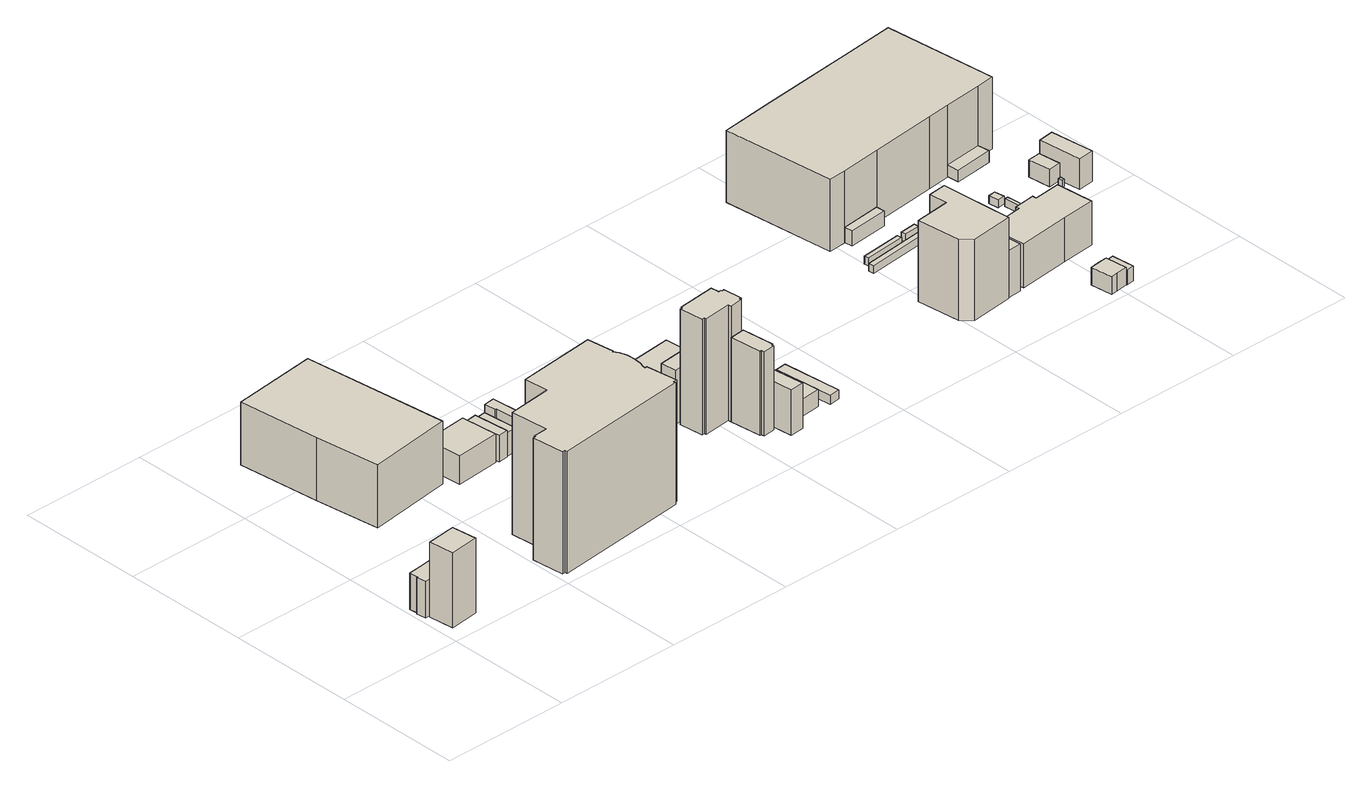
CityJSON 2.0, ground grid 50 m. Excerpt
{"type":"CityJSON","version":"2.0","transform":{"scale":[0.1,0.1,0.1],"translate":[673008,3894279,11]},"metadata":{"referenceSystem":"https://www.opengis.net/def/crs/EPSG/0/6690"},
"CityObjects":{
"building1":{"type":"Building","attributes":{"class":"3002","usage":"414","measuredHeight":29.1,"storeysAboveGround":10,"BuildingDetailAttribute.totalFloorArea":1156.17,"BuildingDetailAttribute.buildingFootprintArea":115.62,"BuildingDetailAttribute.buildingRoofEdgeArea":115.62,"BuildingDetailAttribute.urbanPlanType":"21","BuildingDetailAttribute.landUseType":"211","BuildingDetailAttribute.surveyYear":2021,"BuildingIDAttribute.prefecture":"23","BuildingIDAttribute.city":"23106"},"address":[{"country":"日本","locality":"愛知県名古屋市"}],"geometry":[{"type":"Solid","lod":"1","boundaries":[[[[0,1,2,3]],[[2,4,5,3]],[[1,6,4,2]],[[0,7,6,1]],[[3,5,7,0]],[[4,6,7,5]]]]}]},
"building2":{"type":"Building","attributes":{"class":"3002","usage":"401","measuredHeight":29.2,"storeysAboveGround":4,"BuildingDetailAttribute.totalFloorArea":385.16,"BuildingDetailAttribute.buildingFootprintArea":96.29,"BuildingDetailAttribute.buildingRoofEdgeArea":96.29,"BuildingDetailAttribute.urbanPlanType":"21","BuildingDetailAttribute.landUseType":"212","BuildingDetailAttribute.surveyYear":2021,"BuildingIDAttribute.prefecture":"23","BuildingIDAttribute.city":"23106"},"address":[{"country":"日本","locality":"愛知県名古屋市"}],"geometry":[{"type":"Solid","lod":"1","boundaries":[[[[8,9,10,11,12,13,14,15]],[[14,16,17,15]],[[13,18,16,14]],[[12,19,18,13]],[[11,20,19,12]],[[10,21,20,11]],[[9,22,21,10]],[[8,23,22,9]],[[15,17,23,8]],[[16,18,19,20,21,22,23,17]]]]}]},
"building3":{"type":"Building","attributes":{"class":"3002","usage":"401","measuredHeight":27.4,"storeysAboveGround":5,"BuildingDetailAttribute.totalFloorArea":9780.55,"BuildingDetailAttribute.buildingFootprintArea":1956.11,"BuildingDetailAttribute.buildingRoofEdgeArea":1956.11,"BuildingDetailAttribute.urbanPlanType":"21","BuildingDetailAttribute.landUseType":"212","BuildingDetailAttribute.surveyYear":2021,"BuildingIDAttribute.prefecture":"23","BuildingIDAttribute.city":"23106"},"address":[{"country":"日本","locality":"愛知県名古屋市"}],"geometry":[{"type":"Solid","lod":"1","boundaries":[[[[24,25,26,27,28,29]],[[28,30,31,29]],[[27,32,30,28]],[[26,33,32,27]],[[25,34,33,26]],[[24,35,34,25]],[[29,31,35,24]],[[30,32,33,34,35,31]]]]}]},
"building4":{"type":"Building","attributes":{"class":"3002","usage":"403","measuredHeight":66.4,"storeysAboveGround":12,"BuildingDetailAttribute.totalFloorArea":21820.91,"BuildingDetailAttribute.buildingFootprintArea":1818.41,"BuildingDetailAttribute.buildingRoofEdgeArea":1818.41,"BuildingDetailAttribute.urbanPlanType":"21","BuildingDetailAttribute.landUseType":"212","BuildingDetailAttribute.surveyYear":2021,"BuildingIDAttribute.prefecture":"23","BuildingIDAttribute.city":"23106"},"address":[{"country":"日本","locality":"愛知県名古屋市"}],"geometry":[{"type":"Solid","lod":"1","boundaries":[[[[36,37,38,39,40,41,42,43,44,45,46,47,48,49,50,51,52,53,54,55,56,57,58]],[[57,59,60,58]],[[56,61,59,57]],[[55,62,61,56]],[[54,63,62,55]],[[53,64,63,54]],[[52,65,64,53]],[[51,66,65,52]],[[50,67,66,51]],[[49,68,67,50]],[[48,69,68,49]],[[47,70,69,48]],[[46,71,70,47]],[[45,72,71,46]],[[44,73,72,45]],[[43,74,73,44]],[[42,75,74,43]],[[41,76,75,42]],[[40,77,76,41]],[[39,78,77,40]],[[38,79,78,39]],[[37,80,79,38]],[[36,81,80,37]],[[58,60,81,36]],[[59,61,62,63,64,65,66,67,68,69,70,71,72,73,74,75,76,77,78,79,80,81,60]]]]}]},
"building5":{"type":"Building","attributes":{"class":"3002","usage":"401","measuredHeight":12.2,"storeysAboveGround":3,"BuildingDetailAttribute.totalFloorArea":750.66,"BuildingDetailAttribute.buildingFootprintArea":250.22,"BuildingDetailAttribute.buildingRoofEdgeArea":250.22,"BuildingDetailAttribute.urbanPlanType":"21","BuildingDetailAttribute.landUseType":"212","BuildingDetailAttribute.surveyYear":2021,"BuildingIDAttribute.prefecture":"23","BuildingIDAttribute.city":"23106"},"address":[{"country":"日本","locality":"愛知県名古屋市"}],"geometry":[{"type":"Solid","lod":"1","boundaries":[[[[82,83,84,85]],[[84,86,87,85]],[[83,88,86,84]],[[82,89,88,83]],[[85,87,89,82]],[[86,88,89,87]]]]}]},
"building6":{"type":"Building","attributes":{"class":"9999","usage":"413","measuredHeight":13.2,"storeysAboveGround":3,"BuildingDetailAttribute.totalFloorArea":163.68,"BuildingDetailAttribute.buildingFootprintArea":54.56,"BuildingDetailAttribute.buildingRoofEdgeArea":54.56,"BuildingDetailAttribute.urbanPlanType":"21","BuildingDetailAttribute.landUseType":"212","BuildingDetailAttribute.surveyYear":2021,"BuildingIDAttribute.prefecture":"23","BuildingIDAttribute.city":"23106"},"address":[{"country":"日本","locality":"愛知県名古屋市"}],"geometry":[{"type":"Solid","lod":"1","boundaries":[[[[90,91,92,93]],[[92,94,95,93]],[[91,96,94,92]],[[90,97,96,91]],[[93,95,97,90]],[[94,96,97,95]]]]}]},
"building7":{"type":"Building","attributes":{"class":"3002","usage":"401","measuredHeight":11.2,"storeysAboveGround":3,"BuildingDetailAttribute.totalFloorArea":154.67,"BuildingDetailAttribute.buildingFootprintArea":51.56,"BuildingDetailAttribute.buildingRoofEdgeArea":51.56,"BuildingDetailAttribute.urbanPlanType":"21","BuildingDetailAttribute.landUseType":"212","BuildingDetailAttribute.surveyYear":2021,"BuildingIDAttribute.prefecture":"23","BuildingIDAttribute.city":"23106"},"address":[{"country":"日本","locality":"愛知県名古屋市"}],"geometry":[{"type":"Solid","lod":"1","boundaries":[[[[98,99,100,101]],[[100,102,103,101]],[[99,104,102,100]],[[98,105,104,99]],[[101,103,105,98]],[[102,104,105,103]]]]}]},
"building8":{"type":"Building","attributes":{"class":"3001","usage":"412","measuredHeight":12.2,"storeysAboveGround":4,"BuildingDetailAttribute.totalFloorArea":213.86,"BuildingDetailAttribute.buildingFootprintArea":53.47,"BuildingDetailAttribute.buildingRoofEdgeArea":53.47,"BuildingDetailAttribute.urbanPlanType":"21","BuildingDetailAttribute.landUseType":"211","BuildingDetailAttribute.surveyYear":2021,"BuildingIDAttribute.prefecture":"23","BuildingIDAttribute.city":"23106"},"address":[{"country":"日本","locality":"愛知県名古屋市中区丸の内二丁目４０３－１"}],"geometry":[{"type":"Solid","lod":"1","boundaries":[[[[106,107,108,109,110,111,112,113]],[[112,114,115,113]],[[111,116,114,112]],[[110,117,116,111]],[[109,118,117,110]],[[108,119,118,109]],[[107,120,119,108]],[[106,121,120,107]],[[113,115,121,106]],[[114,116,117,118,119,120,121,115]]]]}]},
"building9":{"type":"Building","attributes":{"class":"3002","usage":"412","measuredHeight":44.9,"storeysAboveGround":15,"BuildingDetailAttribute.totalFloorArea":2887.62,"BuildingDetailAttribute.buildingFootprintArea":192.51,"BuildingDetailAttribute.buildingRoofEdgeArea":192.51,"BuildingDetailAttribute.urbanPlanType":"21","BuildingDetailAttribute.landUseType":"211","BuildingDetailAttribute.surveyYear":2021,"BuildingIDAttribute.prefecture":"23","BuildingIDAttribute.city":"23106"},"address":[{"country":"日本","locality":"愛知県名古屋市中区丸の内三丁目１０７"}],"geometry":[{"type":"Solid","lod":"1","boundaries":[[[[122,123,124,125,126,127,128,129,130,131,132,133,134,135,136,137]],[[136,138,139,137]],[[135,140,138,136]],[[134,141,140,135]],[[133,142,141,134]],[[132,143,142,133]],[[131,144,143,132]],[[130,145,144,131]],[[129,146,145,130]],[[128,147,146,129]],[[127,148,147,128]],[[126,149,148,127]],[[125,150,149,126]],[[124,151,150,125]],[[123,152,151,124]],[[122,153,152,123]],[[137,139,153,122]],[[138,140,141,142,143,144,145,146,147,148,149,150,151,152,153,139]]]]}]},
"building10":{"type":"Building","attributes":{"class":"3002","usage":"414","measuredHeight":44.9,"storeysAboveGround":7,"BuildingDetailAttribute.totalFloorArea":904.98,"BuildingDetailAttribute.buildingFootprintArea":129.28,"BuildingDetailAttribute.buildingRoofEdgeArea":129.28,"BuildingDetailAttribute.urbanPlanType":"21","BuildingDetailAttribute.landUseType":"211","BuildingDetailAttribute.surveyYear":2021,"BuildingIDAttribute.prefecture":"23","BuildingIDAttribute.city":"23106"},"address":[{"country":"日本","locality":"愛知県名古屋市"}],"geometry":[{"type":"Solid","lod":"1","boundaries":[[[[154,155,156,157]],[[156,158,159,157]],[[155,160,158,156]],[[154,161,160,155]],[[157,159,161,154]],[[158,160,161,159]]]]}]},
"building11":{"type":"Building","attributes":{"class":"3002","usage":"401","measuredHeight":23.9,"storeysAboveGround":4,"BuildingDetailAttribute.totalFloorArea":870.95,"BuildingDetailAttribute.buildingFootprintArea":217.74,"BuildingDetailAttribute.buildingRoofEdgeArea":217.74,"BuildingDetailAttribute.urbanPlanType":"21","BuildingDetailAttribute.landUseType":"212","BuildingDetailAttribute.surveyYear":2021,"BuildingIDAttribute.prefecture":"23","BuildingIDAttribute.city":"23106"},"address":[{"country":"日本","locality":"愛知県名古屋市"}],"geometry":[{"type":"Solid","lod":"1","boundaries":[[[[162,163,164,165]],[[164,166,167,165]],[[163,168,166,164]],[[162,169,168,163]],[[165,167,169,162]],[[166,168,169,167]]]]}]},
"building12":{"type":"Building","attributes":{"class":"3002","usage":"412","measuredHeight":38.7,"storeysAboveGround":15,"BuildingDetailAttribute.totalFloorArea":1209.67,"BuildingDetailAttribute.buildingFootprintArea":80.64,"BuildingDetailAttribute.buildingRoofEdgeArea":80.64,"BuildingDetailAttribute.urbanPlanType":"21","BuildingDetailAttribute.landUseType":"211","BuildingDetailAttribute.surveyYear":2021,"BuildingIDAttribute.prefecture":"23","BuildingIDAttribute.city":"23106"},"address":[{"country":"日本","locality":"愛知県名古屋市"}],"geometry":[{"type":"Solid","lod":"1","boundaries":[[[[170,171,172,173,174,175,176,177]],[[176,178,179,177]],[[175,180,178,176]],[[174,181,180,175]],[[173,182,181,174]],[[172,183,182,173]],[[171,184,183,172]],[[170,185,184,171]],[[177,179,185,170]],[[178,180,181,182,183,184,185,179]]]]}]},
"building13":{"type":"Building","attributes":{"class":"3002","usage":"401","measuredHeight":21.7,"storeysAboveGround":5,"BuildingDetailAttribute.totalFloorArea":681.32,"BuildingDetailAttribute.buildingFootprintArea":136.26,"BuildingDetailAttribute.buildingRoofEdgeArea":136.26,"BuildingDetailAttribute.urbanPlanType":"21","BuildingDetailAttribute.landUseType":"212","BuildingDetailAttribute.surveyYear":2021,"BuildingIDAttribute.prefecture":"23","BuildingIDAttribute.city":"23106"},"address":[{"country":"日本","locality":"愛知県名古屋市"}],"geometry":[{"type":"Solid","lod":"1","boundaries":[[[[186,187,188,189]],[[188,190,191,189]],[[187,192,190,188]],[[186,193,192,187]],[[189,191,193,186]],[[190,192,193,191]]]]}]},
"building14":{"type":"Building","attributes":{"class":"3001","usage":"411","measuredHeight":17.6,"storeysAboveGround":2,"BuildingDetailAttribute.totalFloorArea":239.31,"BuildingDetailAttribute.buildingFootprintArea":119.66,"BuildingDetailAttribute.buildingRoofEdgeArea":119.66,"BuildingDetailAttribute.urbanPlanType":"21","BuildingDetailAttribute.landUseType":"211","BuildingDetailAttribute.surveyYear":2021,"BuildingIDAttribute.prefecture":"23","BuildingIDAttribute.city":"23106"},"address":[{"country":"日本","locality":"愛知県名古屋市"}],"geometry":[{"type":"Solid","lod":"1","boundaries":[[[[194,195,196,197]],[[196,198,199,197]],[[195,200,198,196]],[[194,201,200,195]],[[197,199,201,194]],[[198,200,201,199]]]]}]},
"building15":{"type":"Building","attributes":{"class":"3001","usage":"411","measuredHeight":17.3,"storeysAboveGround":2,"BuildingDetailAttribute.totalFloorArea":164.89,"BuildingDetailAttribute.buildingFootprintArea":82.44,"BuildingDetailAttribute.buildingRoofEdgeArea":82.44,"BuildingDetailAttribute.urbanPlanType":"21","BuildingDetailAttribute.landUseType":"211","BuildingDetailAttribute.surveyYear":2021,"BuildingIDAttribute.prefecture":"23","BuildingIDAttribute.city":"23106"},"address":[{"country":"日本","locality":"愛知県名古屋市"}],"geometry":[{"type":"Solid","lod":"1","boundaries":[[[[202,203,204,205]],[[204,206,207,205]],[[203,208,206,204]],[[202,209,208,203]],[[205,207,209,202]],[[206,208,209,207]]]]}]},
"building16":{"type":"Building","attributes":{"class":"3001","usage":"411","measuredHeight":4.5,"storeysAboveGround":1,"BuildingDetailAttribute.totalFloorArea":35.79,"BuildingDetailAttribute.buildingFootprintArea":35.79,"BuildingDetailAttribute.buildingRoofEdgeArea":35.79,"BuildingDetailAttribute.urbanPlanType":"21","BuildingDetailAttribute.landUseType":"211","BuildingDetailAttribute.surveyYear":2021,"BuildingIDAttribute.prefecture":"23","BuildingIDAttribute.city":"23106"},"address":[{"country":"日本","locality":"愛知県名古屋市"}],"geometry":[{"type":"Solid","lod":"1","boundaries":[[[[210,211,212,213,214,215,216,217]],[[216,218,219,217]],[[215,220,218,216]],[[214,221,220,215]],[[213,222,221,214]],[[212,223,222,213]],[[211,224,223,212]],[[210,225,224,211]],[[217,219,225,210]],[[218,220,221,222,223,224,225,219]]]]}]},
"building17":{"type":"Building","attributes":{"class":"3001","usage":"402","measuredHeight":13.5,"storeysAboveGround":1,"BuildingDetailAttribute.totalFloorArea":101.95,"BuildingDetailAttribute.buildingFootprintArea":101.95,"BuildingDetailAttribute.buildingRoofEdgeArea":101.95,"BuildingDetailAttribute.urbanPlanType":"21","BuildingDetailAttribute.landUseType":"212","BuildingDetailAttribute.surveyYear":2021,"BuildingIDAttribute.prefecture":"23","BuildingIDAttribute.city":"23106"},"address":[{"country":"日本","locality":"愛知県名古屋市"}],"geometry":[{"type":"Solid","lod":"1","boundaries":[[[[226,227,228,229]],[[228,230,231,229]],[[227,232,230,228]],[[226,233,232,227]],[[229,231,233,226]],[[230,232,233,231]]]]}]},
"building18":{"type":"Building","attributes":{"class":"3002","usage":"401","measuredHeight":33.5,"storeysAboveGround":8,"BuildingDetailAttribute.totalFloorArea":3897.45,"BuildingDetailAttribute.buildingFootprintArea":487.18,"BuildingDetailAttribute.buildingRoofEdgeArea":487.18,"BuildingDetailAttribute.urbanPlanType":"21","BuildingDetailAttribute.landUseType":"212","BuildingDetailAttribute.surveyYear":2021,"BuildingIDAttribute.prefecture":"23","BuildingIDAttribute.city":"23106"},"address":[{"country":"日本","locality":"愛知県名古屋市"}],"geometry":[{"type":"Solid","lod":"1","boundaries":[[[[234,235,236,237,238,239,240]],[[239,241,242,240]],[[238,243,241,239]],[[237,244,243,238]],[[236,245,244,237]],[[235,246,245,236]],[[234,247,246,235]],[[240,242,247,234]],[[241,243,244,245,246,247,242]]]]}]},
"building19":{"type":"Building","attributes":{"class":"9999","usage":"401","measuredHeight":-9999,"storeysAboveGround":1,"BuildingDetailAttribute.totalFloorArea":30.58,"BuildingDetailAttribute.buildingFootprintArea":30.58,"BuildingDetailAttribute.buildingRoofEdgeArea":30.58,"BuildingDetailAttribute.urbanPlanType":"21","BuildingDetailAttribute.landUseType":"212","BuildingDetailAttribute.surveyYear":2021,"BuildingIDAttribute.prefecture":"23","BuildingIDAttribute.city":"23106"},"address":[{"country":"日本","locality":"愛知県名古屋市"}],"geometry":[{"type":"Solid","lod":"1","boundaries":[[[[248,249,250,251]],[[250,252,253,251]],[[249,254,252,250]],[[248,255,254,249]],[[251,253,255,248]],[[252,254,255,253]]]]}]},
"building20":{"type":"Building","attributes":{"class":"9999","usage":"401","measuredHeight":-9999,"storeysAboveGround":1,"BuildingDetailAttribute.totalFloorArea":58.96,"BuildingDetailAttribute.buildingFootprintArea":58.96,"BuildingDetailAttribute.buildingRoofEdgeArea":58.96,"BuildingDetailAttribute.urbanPlanType":"21","BuildingDetailAttribute.landUseType":"212","BuildingDetailAttribute.surveyYear":2021,"BuildingIDAttribute.prefecture":"23","BuildingIDAttribute.city":"23106"},"address":[{"country":"日本","locality":"愛知県名古屋市"}],"geometry":[{"type":"Solid","lod":"1","boundaries":[[[[256,257,258,259]],[[258,260,261,259]],[[257,262,260,258]],[[256,263,262,257]],[[259,261,263,256]],[[260,262,263,261]]]]}]},
"building21":{"type":"Building","attributes":{"class":"3002","usage":"414","measuredHeight":31.3,"storeysAboveGround":5,"BuildingDetailAttribute.totalFloorArea":494.92,"BuildingDetailAttribute.buildingFootprintArea":98.98,"BuildingDetailAttribute.buildingRoofEdgeArea":98.98,"BuildingDetailAttribute.urbanPlanType":"21","BuildingDetailAttribute.landUseType":"211","BuildingDetailAttribute.surveyYear":2021,"BuildingIDAttribute.prefecture":"23","BuildingIDAttribute.city":"23106"},"address":[{"country":"日本","locality":"愛知県名古屋市"}],"geometry":[{"type":"Solid","lod":"1","boundaries":[[[[264,265,266,267]],[[266,268,269,267]],[[265,270,268,266]],[[264,271,270,265]],[[267,269,271,264]],[[268,270,271,269]]]]}]},
"building22":{"type":"Building","attributes":{"class":"3001","usage":"414","measuredHeight":7.8,"storeysAboveGround":2,"BuildingDetailAttribute.totalFloorArea":143.18,"BuildingDetailAttribute.buildingFootprintArea":71.59,"BuildingDetailAttribute.buildingRoofEdgeArea":71.59,"BuildingDetailAttribute.urbanPlanType":"21","BuildingDetailAttribute.landUseType":"211","BuildingDetailAttribute.surveyYear":2021,"BuildingIDAttribute.prefecture":"23","BuildingIDAttribute.city":"23106"},"address":[{"country":"日本","locality":"愛知県名古屋市"}],"geometry":[{"type":"Solid","lod":"1","boundaries":[[[[272,273,274,275]],[[274,276,277,275]],[[273,278,276,274]],[[272,279,278,273]],[[275,277,279,272]],[[276,278,279,277]]]]}]},
"building23":{"type":"Building","attributes":{"class":"9999","usage":"401","measuredHeight":28.9,"storeysAboveGround":1,"BuildingDetailAttribute.totalFloorArea":51.89,"BuildingDetailAttribute.buildingFootprintArea":51.89,"BuildingDetailAttribute.buildingRoofEdgeArea":51.89,"BuildingDetailAttribute.urbanPlanType":"21","BuildingDetailAttribute.landUseType":"212","BuildingDetailAttribute.surveyYear":2021,"BuildingIDAttribute.prefecture":"23","BuildingIDAttribute.city":"23106"},"address":[{"country":"日本","locality":"愛知県名古屋市"}],"geometry":[{"type":"Solid","lod":"1","boundaries":[[[[280,281,282,283]],[[282,284,285,283]],[[281,286,284,282]],[[280,287,286,281]],[[283,285,287,280]],[[284,286,287,285]]]]}]},
"building24":{"type":"Building","attributes":{"class":"9999","usage":"461","measuredHeight":-9999,"storeysAboveGround":9999,"BuildingDetailAttribute.totalFloorArea":-9999,"BuildingDetailAttribute.buildingFootprintArea":-9999,"BuildingDetailAttribute.buildingRoofEdgeArea":11.51,"BuildingDetailAttribute.urbanPlanType":"21","BuildingDetailAttribute.landUseType":"212","BuildingDetailAttribute.surveyYear":2021,"BuildingIDAttribute.prefecture":"23","BuildingIDAttribute.city":"23106"},"geometry":[{"type":"Solid","lod":"1","boundaries":[[[[288,289,290,291]],[[290,292,293,291]],[[289,294,292,290]],[[288,295,294,289]],[[291,293,295,288]],[[292,294,295,293]]]]}]},
"building25":{"type":"Building","attributes":{"class":"3001","usage":"454","measuredHeight":7.9,"storeysAboveGround":2,"BuildingDetailAttribute.totalFloorArea":127.4,"BuildingDetailAttribute.buildingFootprintArea":63.7,"BuildingDetailAttribute.buildingRoofEdgeArea":63.7,"BuildingDetailAttribute.urbanPlanType":"21","BuildingDetailAttribute.landUseType":"223","BuildingDetailAttribute.surveyYear":2021,"BuildingIDAttribute.prefecture":"23","BuildingIDAttribute.city":"23106"},"address":[{"country":"日本","locality":"愛知県名古屋市"}],"geometry":[{"type":"Solid","lod":"1","boundaries":[[[[296,297,298,299,300,301]],[[300,302,303,301]],[[299,304,302,300]],[[298,305,304,299]],[[297,306,305,298]],[[296,307,306,297]],[[301,303,307,296]],[[302,304,305,306,307,303]]]]}]},
"building26":{"type":"Building","attributes":{"class":"3002","usage":"401","measuredHeight":24.1,"storeysAboveGround":4,"BuildingDetailAttribute.totalFloorArea":2070.68,"BuildingDetailAttribute.buildingFootprintArea":517.67,"BuildingDetailAttribute.buildingRoofEdgeArea":517.67,"BuildingDetailAttribute.urbanPlanType":"21","BuildingDetailAttribute.landUseType":"212","BuildingDetailAttribute.surveyYear":2021,"BuildingIDAttribute.prefecture":"23","BuildingIDAttribute.city":"23106"},"address":[{"country":"日本","locality":"愛知県名古屋市"}],"geometry":[{"type":"Solid","lod":"1","boundaries":[[[[308,309,310,311,312,313,314,315,316,317,318,319,320,321]],[[320,322,323,321]],[[319,324,322,320]],[[318,325,324,319]],[[317,326,325,318]],[[316,327,326,317]],[[315,328,327,316]],[[314,329,328,315]],[[313,330,329,314]],[[312,331,330,313]],[[311,332,331,312]],[[310,333,332,311]],[[309,334,333,310]],[[308,335,334,309]],[[321,323,335,308]],[[322,324,325,326,327,328,329,330,331,332,333,334,335,323]]]]}]},
"building27":{"type":"Building","attributes":{"class":"9999","usage":"401","measuredHeight":6.9,"storeysAboveGround":2,"BuildingDetailAttribute.totalFloorArea":54.63,"BuildingDetailAttribute.buildingFootprintArea":27.32,"BuildingDetailAttribute.buildingRoofEdgeArea":27.32,"BuildingDetailAttribute.urbanPlanType":"21","BuildingDetailAttribute.landUseType":"212","BuildingDetailAttribute.surveyYear":2021,"BuildingIDAttribute.prefecture":"23","BuildingIDAttribute.city":"23106"},"address":[{"country":"日本","locality":"愛知県名古屋市"}],"geometry":[{"type":"Solid","lod":"1","boundaries":[[[[336,337,338,339]],[[338,340,341,339]],[[337,342,340,338]],[[336,343,342,337]],[[339,341,343,336]],[[340,342,343,341]]]]}]},
"building28":{"type":"Building","attributes":{"name":"日本郵政株式会社(東海支社)","class":"3002","usage":"401","measuredHeight":34,"storeysAboveGround":7,"BuildingDetailAttribute.totalFloorArea":25230.87,"BuildingDetailAttribute.buildingFootprintArea":3604.41,"BuildingDetailAttribute.buildingRoofEdgeArea":3604.41,"BuildingDetailAttribute.urbanPlanType":"21","BuildingDetailAttribute.landUseType":"212","BuildingDetailAttribute.surveyYear":2021,"BuildingIDAttribute.prefecture":"23","BuildingIDAttribute.city":"23106"},"address":[{"country":"日本","locality":"愛知県名古屋市中区丸の内三丁目２０１－１"}],"geometry":[{"type":"Solid","lod":"1","boundaries":[[[[344,345,346,347,348,349,350,351,352,353,354,355]],[[354,356,357,355]],[[353,358,356,354]],[[352,359,358,353]],[[351,360,359,352]],[[350,361,360,351]],[[349,362,361,350]],[[348,363,362,349]],[[347,364,363,348]],[[346,365,364,347]],[[345,366,365,346]],[[344,367,366,345]],[[355,357,367,344]],[[356,358,359,360,361,362,363,364,365,366,367,357]]]]}]},
"building29":{"type":"Building","attributes":{"class":"9999","usage":"401","measuredHeight":29.9,"storeysAboveGround":1,"BuildingDetailAttribute.totalFloorArea":178.29,"BuildingDetailAttribute.buildingFootprintArea":178.29,"BuildingDetailAttribute.buildingRoofEdgeArea":178.29,"BuildingDetailAttribute.urbanPlanType":"21","BuildingDetailAttribute.landUseType":"212","BuildingDetailAttribute.surveyYear":2021,"BuildingIDAttribute.prefecture":"23","BuildingIDAttribute.city":"23106"},"address":[{"country":"日本","locality":"愛知県名古屋市"}],"geometry":[{"type":"Solid","lod":"1","boundaries":[[[[368,369,370,371,372,373]],[[372,374,375,373]],[[371,376,374,372]],[[370,377,376,371]],[[369,378,377,370]],[[368,379,378,369]],[[373,375,379,368]],[[374,376,377,378,379,375]]]]}]},
"building30":{"type":"Building","attributes":{"class":"9999","usage":"401","measuredHeight":-9999,"storeysAboveGround":1,"BuildingDetailAttribute.totalFloorArea":47.28,"BuildingDetailAttribute.buildingFootprintArea":47.28,"BuildingDetailAttribute.buildingRoofEdgeArea":47.28,"BuildingDetailAttribute.urbanPlanType":"21","BuildingDetailAttribute.landUseType":"212","BuildingDetailAttribute.surveyYear":2021,"BuildingIDAttribute.prefecture":"23","BuildingIDAttribute.city":"23106"},"address":[{"country":"日本","locality":"愛知県名古屋市"}],"geometry":[{"type":"Solid","lod":"1","boundaries":[[[[380,381,382,383]],[[382,384,385,383]],[[381,386,384,382]],[[380,387,386,381]],[[383,385,387,380]],[[384,386,387,385]]]]}]},
"building31":{"type":"Building","attributes":{"class":"3003","usage":"461","measuredHeight":3.7,"storeysAboveGround":9999,"BuildingDetailAttribute.totalFloorArea":-9999,"BuildingDetailAttribute.buildingFootprintArea":-9999,"BuildingDetailAttribute.buildingRoofEdgeArea":8.82,"BuildingDetailAttribute.urbanPlanType":"21","BuildingDetailAttribute.landUseType":"212","BuildingDetailAttribute.surveyYear":2016,"BuildingIDAttribute.prefecture":"23","BuildingIDAttribute.city":"23106"},"geometry":[{"type":"Solid","lod":"1","boundaries":[[[[388,389,390,391]],[[390,392,393,391]],[[389,394,392,390]],[[388,395,394,389]],[[391,393,395,388]],[[392,394,395,393]]]]}]},
"building32":{"type":"Building","attributes":{"class":"3001","usage":"461","measuredHeight":3.7,"storeysAboveGround":9999,"BuildingDetailAttribute.totalFloorArea":-9999,"BuildingDetailAttribute.buildingFootprintArea":-9999,"BuildingDetailAttribute.buildingRoofEdgeArea":11.93,"BuildingDetailAttribute.urbanPlanType":"21","BuildingDetailAttribute.landUseType":"212","BuildingDetailAttribute.surveyYear":2021,"BuildingIDAttribute.prefecture":"23","BuildingIDAttribute.city":"23106"},"geometry":[{"type":"Solid","lod":"1","boundaries":[[[[396,397,398,399]],[[398,400,401,399]],[[397,402,400,398]],[[396,403,402,397]],[[399,401,403,396]],[[400,402,403,401]]]]}]},
"building33":{"type":"Building","attributes":{"class":"9999","usage":"401","measuredHeight":28.5,"storeysAboveGround":1,"BuildingDetailAttribute.totalFloorArea":74.23,"BuildingDetailAttribute.buildingFootprintArea":74.23,"BuildingDetailAttribute.buildingRoofEdgeArea":74.23,"BuildingDetailAttribute.urbanPlanType":"21","BuildingDetailAttribute.landUseType":"212","BuildingDetailAttribute.surveyYear":2021,"BuildingIDAttribute.prefecture":"23","BuildingIDAttribute.city":"23106"},"address":[{"country":"日本","locality":"愛知県名古屋市"}],"geometry":[{"type":"Solid","lod":"1","boundaries":[[[[404,405,406,407]],[[406,408,409,407]],[[405,410,408,406]],[[404,411,410,405]],[[407,409,411,404]],[[408,410,411,409]]]]}]},
"building34":{"type":"Building","attributes":{"class":"9999","usage":"461","measuredHeight":-9999,"storeysAboveGround":9999,"BuildingDetailAttribute.totalFloorArea":-9999,"BuildingDetailAttribute.buildingFootprintArea":-9999,"BuildingDetailAttribute.buildingRoofEdgeArea":2.01,"BuildingDetailAttribute.urbanPlanType":"21","BuildingDetailAttribute.landUseType":"214","BuildingDetailAttribute.surveyYear":2021,"BuildingIDAttribute.prefecture":"23","BuildingIDAttribute.city":"23106"},"geometry":[{"type":"Solid","lod":"1","boundaries":[[[[412,413,414,415]],[[414,416,417,415]],[[413,418,416,414]],[[412,419,418,413]],[[415,417,419,412]],[[416,418,419,417]]]]}]},
"building35":{"type":"Building","attributes":{"class":"3001","usage":"422","measuredHeight":9.7,"storeysAboveGround":2,"BuildingDetailAttribute.totalFloorArea":89.51,"BuildingDetailAttribute.buildingFootprintArea":44.75,"BuildingDetailAttribute.buildingRoofEdgeArea":44.75,"BuildingDetailAttribute.urbanPlanType":"21","BuildingDetailAttribute.landUseType":"214","BuildingDetailAttribute.surveyYear":2021,"BuildingIDAttribute.prefecture":"23","BuildingIDAttribute.city":"23106"},"address":[{"country":"日本","locality":"愛知県名古屋市"}],"geometry":[{"type":"Solid","lod":"1","boundaries":[[[[420,421,422,423]],[[422,424,425,423]],[[421,426,424,422]],[[420,427,426,421]],[[423,425,427,420]],[[424,426,427,425]]]]}]},
"building36":{"type":"Building","attributes":{"class":"3002","usage":"411","measuredHeight":18,"storeysAboveGround":4,"BuildingDetailAttribute.totalFloorArea":419.91,"BuildingDetailAttribute.buildingFootprintArea":104.98,"BuildingDetailAttribute.buildingRoofEdgeArea":104.98,"BuildingDetailAttribute.urbanPlanType":"21","BuildingDetailAttribute.landUseType":"211","BuildingDetailAttribute.surveyYear":2021,"BuildingIDAttribute.prefecture":"23","BuildingIDAttribute.city":"23106"},"address":[{"country":"日本","locality":"愛知県名古屋市"}],"geometry":[{"type":"Solid","lod":"1","boundaries":[[[[428,429,430,431]],[[430,432,433,431]],[[429,434,432,430]],[[428,435,434,429]],[[431,433,435,428]],[[432,434,435,433]]]]}]}
},
"vertices":[
[139,163,19],[150,64,19],[35,51,19],[24,150,19],[35,51,310],[24,150,310],[150,64,310],[139,163,310],
[7,192,18],[13,193,18],[10,228,18],[60,233,18],[137,242,18],[145,169,18],[29,156,18],[12,154,18],[29,156,160],[12,154,160],[145,169,160],[137,242,160],[60,233,160],[10,228,160],[13,193,160],[7,192,160],
[535,1269,16],[599,698,16],[267,653,16],[233,909,16],[199,1231,16],[226,1234,16],[199,1231,260],[226,1234,260],[233,909,260],[267,653,260],[599,698,260],[535,1269,260],
[527,53,6],[515,180,6],[527,181,6],[527,187,6],[583,190,6],[569,337,6],[742,355,6],[734,450,6],[1044,482,6],[1058,375,6],[1054,375,6],[1066,355,6],[1075,328,6],[1076,299,6],[1073,265,6],[1066,243,6],[1066,233,6],[1074,234,6],[1091,111,6],[1077,109,6],[1077,101,6],[540,45,6],[539,55,6],[540,45,480],[539,55,480],[1077,101,480],[1077,109,480],[1091,111,480],[1074,234,480],[1066,233,480],[1066,243,480],[1073,265,480],[1076,299,480],[1075,328,480],[1066,355,480],[1054,375,480],[1058,375,480],[1044,482,480],[734,450,480],[742,355,480],[569,337,480],[583,190,480],[527,187,480],[527,181,480],[515,180,480],[527,53,480],
[809,669,18],[635,654,18],[622,796,18],[796,812,18],[622,796,130],[796,812,130],[635,654,130],[809,669,130],
[820,665,18],[808,802,18],[847,806,18],[860,668,18],[847,806,120],[860,668,120],[808,802,120],[820,665,120],
[864,670,18],[852,804,18],[890,808,18],[902,673,18],[890,808,110],[902,673,110],[852,804,110],[864,670,110],
[944,698,18],[932,697,18],[934,674,18],[907,672,18],[900,763,18],[896,763,18],[892,810,18],[935,814,18],[892,810,140],[935,814,140],[896,763,140],[900,763,140],[907,672,140],[934,674,140],[932,697,140],[944,698,140],
[1560,408,21],[1570,409,21],[1571,404,21],[1580,405,21],[1588,331,21],[1580,331,21],[1581,323,21],[1529,317,21],[1528,329,21],[1419,317,21],[1418,326,21],[1407,325,21],[1397,418,21],[1408,419,21],[1408,425,21],[1556,440,21],[1408,425,470],[1556,440,470],[1408,419,470],[1397,418,470],[1407,325,470],[1418,326,470],[1419,317,470],[1528,329,470],[1529,317,470],[1581,323,470],[1580,331,470],[1588,331,470],[1580,405,470],[1571,404,470],[1570,409,470],[1560,408,470],
[1387,429,21],[1381,492,21],[1585,512,21],[1591,449,21],[1585,512,230],[1591,449,230],[1381,492,230],[1387,429,230],
[1542,638,21],[1553,514,21],[1382,495,21],[1368,621,21],[1382,495,180],[1368,621,180],[1553,514,180],[1542,638,180],
[1595,185,23],[1548,180,23],[1546,191,23],[1540,190,23],[1527,315,23],[1587,321,23],[1600,194,23],[1594,194,23],[1600,194,350],[1594,194,350],[1587,321,350],[1527,315,350],[1540,190,350],[1546,191,350],[1548,180,350],[1595,185,350],
[1641,377,23],[1669,127,23],[1614,122,23],[1588,372,23],[1614,122,200],[1588,372,200],[1669,127,200],[1641,377,200],
[1794,185,24],[1670,174,24],[1661,269,24],[1786,280,24],[1661,269,90],[1786,280,90],[1670,174,90],[1794,185,90],
[1772,449,27],[1778,386,27],[1647,372,27],[1641,434,27],[1647,372,100],[1641,434,100],[1778,386,100],[1772,449,100],
[1766,339,25],[1776,340,25],[1778,306,25],[1760,305,25],[1761,287,25],[1728,285,25],[1724,369,25],[1764,371,25],[1724,369,55],[1764,371,55],[1728,285,55],[1761,287,55],[1760,305,55],[1778,306,55],[1776,340,55],[1766,339,55],
[1873,171,25],[1829,166,25],[1807,398,25],[1850,402,25],[1807,398,60],[1850,402,60],[1829,166,60],[1873,171,60],
[2475,241,25],[2456,414,25],[2596,428,25],[2589,500,25],[2661,507,25],[2683,224,25],[2512,206,25],[2683,224,340],[2512,206,340],[2661,507,340],[2589,500,340],[2596,428,340],[2456,414,340],[2475,241,340],
[2486,680,23],[2484,698,23],[2646,714,23],[2648,695,23],[2646,714,53],[2648,695,53],[2484,698,53],[2486,680,53],
[2467,635,23],[2465,657,23],[2735,685,23],[2737,663,23],[2735,685,53],[2737,663,53],[2465,657,53],[2467,635,53],
[2687,226,27],[2671,412,27],[2724,418,27],[2739,230,27],[2724,418,210],[2739,230,210],[2671,412,210],[2687,226,210],
[2677,421,28],[2664,563,28],[2713,567,28],[2727,425,28],[2713,567,100],[2727,425,100],[2664,563,100],[2677,421,100],
[2529,804,21],[2526,837,21],[2684,853,21],[2687,820,21],[2684,853,80],[2687,820,80],[2526,837,80],[2529,804,80],
[2669,699,25],[2667,717,25],[2730,723,25],[2732,704,25],[2730,723,55],[2732,704,55],[2667,717,55],[2669,699,55],
[2936,6,31],[2927,92,31],[2962,96,31],[3000,100,31],[3009,14,31],[2964,9,31],[3009,14,100],[2964,9,100],[3000,100,100],[2962,96,100],[2927,92,100],[2936,6,100],
[2973,403,29],[3078,413,29],[3092,266,29],[2958,253,29],[2757,233,29],[2742,380,29],[2765,383,29],[2763,396,29],[2801,400,29],[2802,387,29],[2891,396,29],[2889,410,29],[2955,417,29],[2972,419,29],[2955,417,200],[2972,419,200],[2889,410,200],[2891,396,200],[2802,387,200],[2801,400,200],[2763,396,200],[2765,383,200],[2742,380,200],[2757,233,200],[2958,253,200],[3092,266,200],[3078,413,200],[2973,403,200],
[3011,12,31],[3002,100,31],[3033,104,31],[3042,15,31],[3033,104,90],[3042,15,90],[3002,100,90],[3011,12,90],
[2456,830,20],[2411,1275,20],[2629,1298,20],[2935,1329,20],[2995,1335,20],[3211,1357,20],[3257,911,20],[3185,904,20],[3033,889,20],[2945,879,20],[2684,853,20],[2526,837,20],[2684,853,300],[2526,837,300],[2945,879,300],[3033,889,300],[3185,904,300],[3257,911,300],[3211,1357,300],[2995,1335,300],[2935,1329,300],[2629,1298,300],[2411,1275,300],[2456,830,300],
[2629,1298,21],[2624,1346,21],[2934,1377,21],[2991,1383,21],[2995,1335,21],[2935,1329,21],[2995,1335,190],[2935,1329,190],[2991,1383,190],[2934,1377,190],[2624,1346,190],[2629,1298,190],
[3092,326,32],[3073,516,32],[3098,518,32],[3117,329,32],[3098,518,62],[3117,329,62],[3073,516,62],[3092,326,62],
[3046,557,33],[3039,622,33],[3053,623,33],[3059,558,33],[3053,623,63],[3059,558,63],[3039,622,63],[3046,557,63],
[3018,631,33],[3014,670,33],[3043,674,33],[3048,634,33],[3043,674,63],[3048,634,63],[3014,670,63],[3018,631,63],
[3038,840,25],[3033,889,25],[3185,904,25],[3190,856,25],[3185,904,70],[3190,856,70],[3033,889,70],[3038,840,70],
[3248,572,34],[3246,588,34],[3258,589,34],[3260,573,34],[3258,589,64],[3260,573,64],[3246,588,64],[3248,572,64],
[3225,606,33],[3216,695,33],[3266,700,33],[3275,612,33],[3266,700,100],[3275,612,100],[3216,695,100],[3225,606,100],
[3288,530,30],[3269,700,30],[3330,707,30],[3350,537,30],[3330,707,150],[3350,537,150],[3269,700,150],[3288,530,150]
]}
